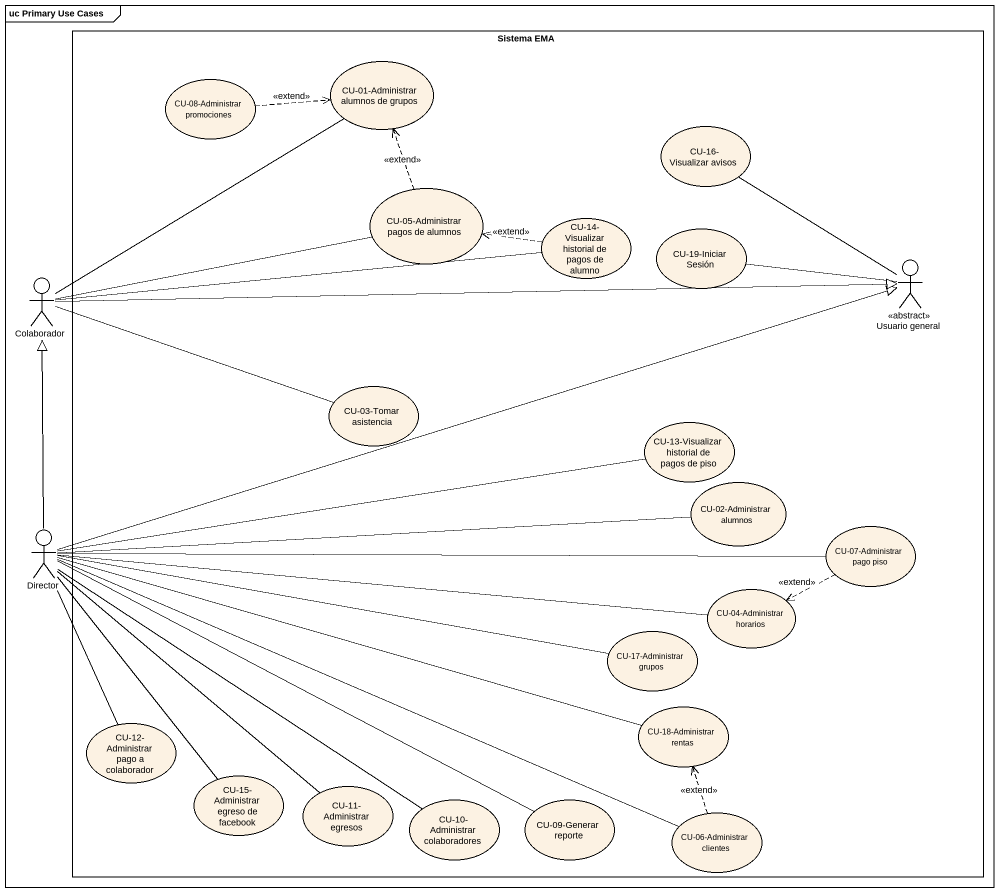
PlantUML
@startuml
mainframe uc Primary Use Cases
rectangle "Sistema EMA" as Sistema_EMA {
  usecase "CU-01-Administrar alumnos de grupos" as CU_01_Administrar_alumnos
  usecase "CU-08-Administrar promociones" as CU_08_Administrar
  usecase "CU-16- Visualizar avisos" as CU_16_Visualizar_avisos
  usecase "CU-05-Administrar pagos de alumnos" as CU_05_Administrar_pagos_de
  usecase "CU-14- Visualizar historial de pagos de alumno" as CU_14_Visualizar_historial
  usecase "CU-19-Iniciar Sesión" as CU_19_Iniciar_Sesión
  actor "Usuario general" as Usuario_general <<abstract>>
  usecase "CU-03-Tomar asistencia" as CU_03_Tomar_asistencia
  usecase "CU-13-Visualizar historial de pagos de piso" as CU_13_Visualizar_historial
  usecase "CU-02-Administrar alumnos" as CU_02_Administrar_alumnos
  usecase "CU-07-Administrar pago piso" as CU_07_Administrar_pago_piso
  usecase "CU-04-Administrar horarios" as CU_04_Administrar_horarios
  usecase "CU-17-Administrar grupos" as CU_17_Administrar_grupos
  usecase "CU-12- Administrar pago a colaborador" as CU_12_Administrar_pago_a
  usecase "CU-18-Administrar rentas" as CU_18_Administrar_rentas
  usecase "CU-15- Administrar egreso de facebook" as CU_15_Administrar_egreso_de
  usecase "CU-11- Administrar egresos" as CU_11_Administrar_egresos
  usecase "CU-10- Administrar colaboradores" as CU_10_Administrar
  usecase "CU-09-Generar reporte" as CU_09_Generar_reporte
  usecase "CU-06-Administrar clientes" as CU_06_Administrar_clientes
}
actor Colaborador
actor Director
CU_08_Administrar .right.> CU_01_Administrar_alumnos : <<extend>>
CU_05_Administrar_pagos_de .up.> CU_01_Administrar_alumnos : <<extend>>
CU_14_Visualizar_historial .left.> CU_05_Administrar_pagos_de : <<extend>>
CU_14_Visualizar_historial -left- Colaborador
Usuario_general -up- CU_16_Visualizar_avisos
Usuario_general -left- CU_19_Iniciar_Sesión
Colaborador -up- CU_01_Administrar_alumnos
Colaborador -right- CU_05_Administrar_pagos_de
Colaborador -right-|> Usuario_general
Colaborador -right- CU_03_Tomar_asistencia
CU_13_Visualizar_historial -left- Director
Director -right-|> Usuario_general
Director -up-|> Colaborador
Director -right- CU_02_Administrar_alumnos
Director -right- CU_07_Administrar_pago_piso
Director -right- CU_04_Administrar_horarios
Director -right- CU_18_Administrar_rentas
Director -- CU_10_Administrar
Director -right- CU_09_Generar_reporte
Director -right- CU_06_Administrar_clientes
CU_07_Administrar_pago_piso .left.> CU_04_Administrar_horarios : <<extend>>
CU_17_Administrar_grupos -left- Director
CU_12_Administrar_pago_a -up- Director
CU_15_Administrar_egreso_de -up- Director
CU_11_Administrar_egresos -up- Director
CU_06_Administrar_clientes .up.> CU_18_Administrar_rentas : <<extend>>
@enduml
